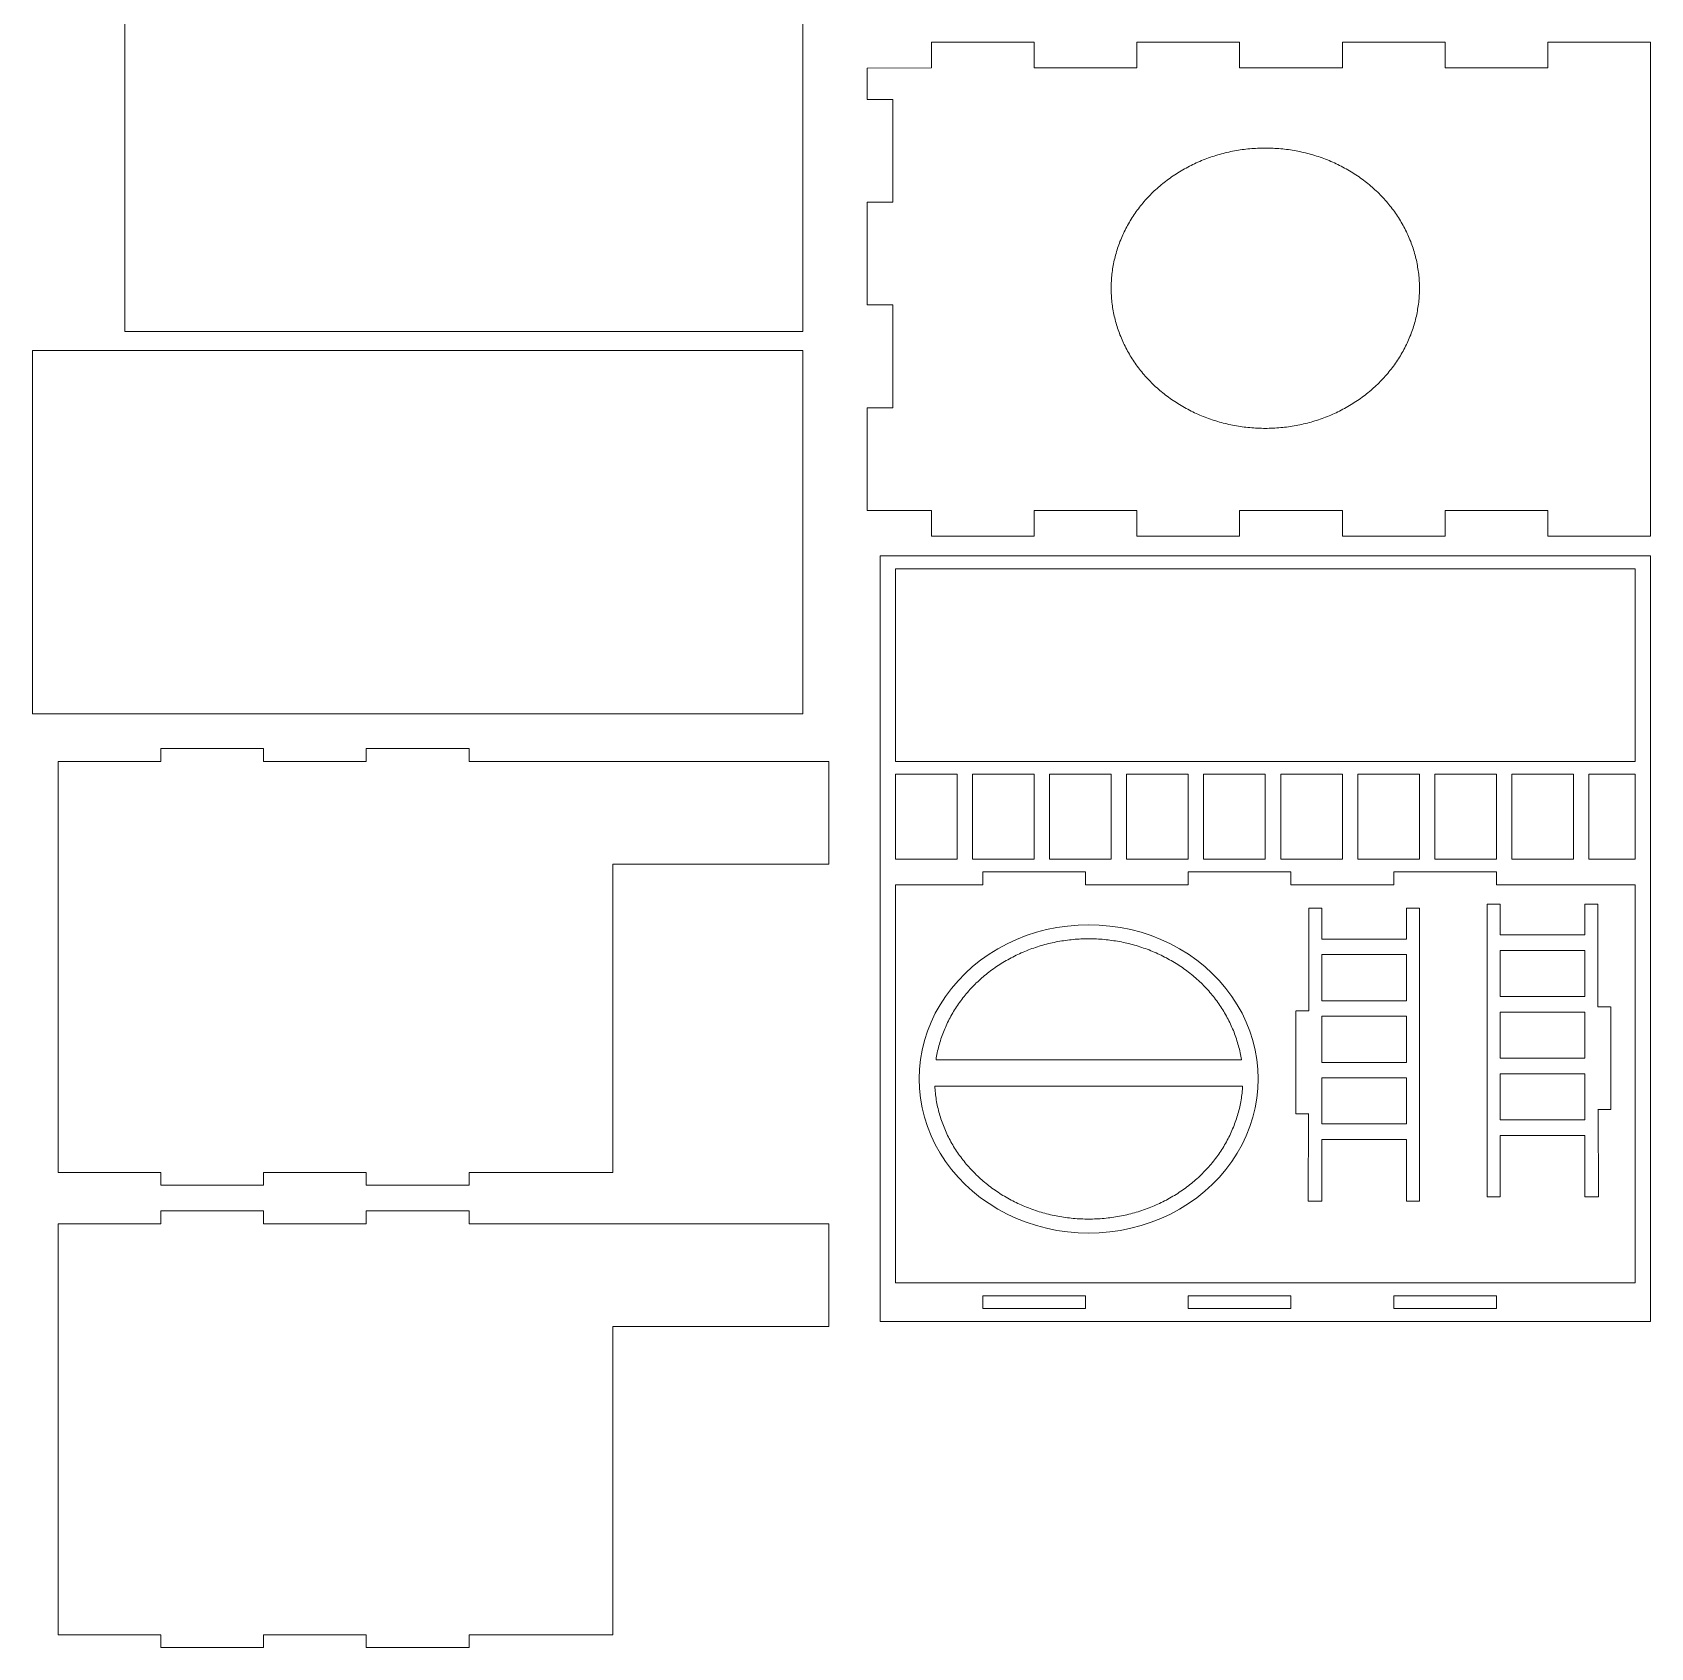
# Model space of a CAD drawing. Extents: x -1690 to -110, y 2665 to 3860.
# Drawn here: x -1690 to -1060, y 2665 to 3294 of the extents above; entities that cross this region are included whole.
import ezdxf

# ---------------------------------------------------------------- set-up
doc = ezdxf.new("R2010")
doc.units = 0
doc.layers.get('0').update_dxf_attribs({"linetype": 'CONTINUOUS', "lineweight": 5, "true_color": 0xffffff})

msp = doc.modelspace()

# ---------------------------------------------------------------- linework, layer by layer
for p, q in [((-1300, 3290), (-1340, 3290)), ((-1340, 3290), (-1340, 3280)), ((-1340, 3280), (-1340, 3290)), ((-1340, 3280), (-1340, 3290)), ((-1340, 3290), (-1300, 3290)), ((-1300, 3290), (-1300, 3280)), ((-1300, 3280), (-1300, 3290)), ((-1300, 3290), (-1300, 3280)), ((-1220, 3290), (-1260, 3290)), ((-1260, 3290), (-1260, 3280)), ((-1260, 3280), (-1260, 3290)), ((-1260, 3280), (-1260, 3290)), ((-1260, 3290), (-1220, 3290)), ((-1220, 3290), (-1220, 3280)), ((-1220, 3280), (-1220, 3290)), ((-1220, 3290), (-1220, 3280)), ((-1140, 3290), (-1180, 3290)), ((-1180, 3290), (-1180, 3280)), ((-1180, 3280), (-1180, 3290)), ((-1180, 3280), (-1180, 3290)), ((-1180, 3290), (-1140, 3290)), ((-1140, 3290), (-1140, 3280)), ((-1140, 3280), (-1140, 3290)), ((-1140, 3290), (-1140, 3280)), ((-1060, 3290), (-1100, 3290)), ((-1100, 3290), (-1100, 3280)), ((-1100, 3280), (-1100, 3290)), ((-1100, 3280), (-1100, 3290)), ((-1100, 3290), (-1060, 3290)), ((-1060, 3280), (-1060, 3290)), ((-1060, 3290), (-1060, 3097.73)), ((-1365.01, 3279.99), (-1340, 3280)), ((-1365.01, 3279.99), (-1365.01, 3267.73)), ((-1300, 3280), (-1260, 3280)), ((-1300, 3280), (-1260, 3280)), ((-1220, 3280), (-1180, 3280)), ((-1220, 3280), (-1180, 3280)), ((-1140, 3280), (-1100, 3280)), ((-1140, 3280), (-1100, 3280)), ((-1355.01, 3267.73), (-1365.01, 3267.73)), ((-1365.01, 3267.73), (-1355.01, 3267.73)), ((-1360.01, 3267.73), (-1355.01, 3267.73)), ((-1355.01, 3227.73), (-1355.01, 3267.73)), ((-1355.01, 3227.73), (-1365.01, 3227.73)), ((-1365.01, 3227.73), (-1365.01, 3187.73)), ((-1365.01, 3227.73), (-1355.01, 3227.73)), ((-1355.01, 3187.73), (-1365.01, 3187.73)), ((-1365.01, 3187.73), (-1355.01, 3187.73)), ((-1355.01, 3147.73), (-1355.01, 3187.73)), ((-1355.01, 3147.73), (-1365.01, 3147.73)), ((-1365.01, 3147.73), (-1365.01, 3107.73)), ((-1365.01, 3147.73), (-1355.01, 3147.73)), ((-1365.01, 3107.73), (-1355.01, 3107.73)), ((-1340, 3107.73), (-1360.01, 3107.73)), ((-1340, 3107.73), (-1340, 3097.73)), ((-1340, 3097.73), (-1340, 3107.73)), ((-1340, 3097.73), (-1340, 3107.73)), ((-1260, 3107.73), (-1300, 3107.73)), ((-1300, 3107.73), (-1300, 3097.73)), ((-1300, 3097.73), (-1300, 3107.73)), ((-1260, 3107.73), (-1300, 3107.73)), ((-1300, 3107.73), (-1300, 3097.73)), ((-1260, 3107.73), (-1260, 3097.73)), ((-1260, 3097.73), (-1260, 3107.73)), ((-1260, 3097.73), (-1260, 3107.73)), ((-1180, 3107.73), (-1220, 3107.73)), ((-1220, 3107.73), (-1220, 3097.73)), ((-1220, 3097.73), (-1220, 3107.73)), ((-1180, 3107.73), (-1220, 3107.73)), ((-1220, 3107.73), (-1220, 3097.73)), ((-1180, 3107.73), (-1180, 3097.73)), ((-1180, 3097.73), (-1180, 3107.73)), ((-1180, 3097.73), (-1180, 3107.73)), ((-1100, 3107.73), (-1140, 3107.73)), ((-1140, 3107.73), (-1140, 3097.73)), ((-1140, 3097.73), (-1140, 3107.73)), ((-1100, 3107.73), (-1140, 3107.73)), ((-1140, 3107.73), (-1140, 3097.73)), ((-1100, 3107.73), (-1100, 3097.73)), ((-1100, 3097.73), (-1100, 3107.73)), ((-1100, 3097.73), (-1100, 3107.73)), ((-1060, 3097.73), (-1060, 3107.73)), ((-1340, 3097.73), (-1300, 3097.73)), ((-1300, 3097.73), (-1340, 3097.73)), ((-1260, 3097.73), (-1220, 3097.73)), ((-1220, 3097.73), (-1260, 3097.73)), ((-1180, 3097.73), (-1140, 3097.73)), ((-1140, 3097.73), (-1180, 3097.73)), ((-1100, 3097.73), (-1060, 3097.73)), ((-1060, 3097.73), (-1100, 3097.73)), ((-1640, 3010), (-1640, 3015)), ((-1600, 3015), (-1640, 3015)), ((-1640, 3015), (-1640, 3010)), ((-1600, 3010), (-1600, 3015)), ((-1600, 3015), (-1600, 3010)), ((-1560, 3010), (-1560, 3015)), ((-1520, 3015), (-1560, 3015)), ((-1560, 3015), (-1560, 3010)), ((-1520, 3010), (-1520, 3015)), ((-1680, 3010), (-1680, 2850)), ((-1680, 3010), (-1640, 3010)), ((-1600, 3010), (-1560, 3010)), ((-1520, 3010), (-1380, 3010)), ((-1380, 2970), (-1380, 3010)), ((-1380, 2970), (-1464, 2970)), ((-1464, 2970), (-1464, 2850)), ((-1354.01, 2806.99), (-1354.01, 2962)), ((-1354.01, 2962), (-1320.01, 2962)), ((-1280.01, 2967), (-1320.01, 2967)), ((-1320.01, 2967), (-1320.01, 2962)), ((-1280.01, 2967), (-1280.01, 2962)), ((-1280.01, 2962), (-1240.01, 2962)), ((-1200.01, 2967), (-1240.01, 2967)), ((-1240.01, 2962), (-1240.01, 2967)), ((-1200.01, 2962), (-1200.01, 2967)), ((-1200.01, 2962), (-1160.01, 2962)), ((-1160.01, 2967), (-1160.01, 2962)), ((-1160.01, 2962), (-1160.01, 2967)), ((-1160.01, 2962), (-1160.01, 2967)), ((-1160.01, 2967), (-1120.01, 2967)), ((-1120.01, 2967), (-1120.01, 2962)), ((-1120.01, 2962), (-1066.01, 2962)), ((-1066.01, 2962), (-1066.01, 2806.99)), ((-1060, 2962), (-1060, 2967)), ((-1193.12, 2912.87), (-1193.02, 2952.87)), ((-1193.02, 2952.87), (-1188.02, 2952.87)), ((-1188.02, 2952.87), (-1188.02, 2940.88)), ((-1155.02, 2940.88), (-1155.02, 2952.87)), ((-1155.02, 2952.87), (-1150.02, 2952.87)), ((-1150.02, 2952.87), (-1150.02, 2838.87)), ((-1118.61, 2954.46), (-1123.61, 2954.46)), ((-1123.61, 2954.46), (-1123.61, 2840.45)), ((-1118.61, 2942.46), (-1118.61, 2954.46)), ((-1080.61, 2954.46), (-1085.61, 2954.46)), ((-1085.61, 2954.46), (-1085.61, 2942.46)), ((-1080.51, 2914.46), (-1080.61, 2954.46)), ((-1085.61, 2942.46), (-1118.61, 2942.46)), ((-1188.02, 2940.88), (-1155.02, 2940.88)), ((-1198.12, 2912.87), (-1198.12, 2872.87)), ((-1198.02, 2912.87), (-1193.02, 2912.87)), ((-1075.61, 2914.46), (-1080.61, 2914.46)), ((-1075.51, 2914.46), (-1075.51, 2874.46)), ((-1198.12, 2872.87), (-1193.12, 2872.87)), ((-1193.29, 2838.87), (-1193.21, 2872.87)), ((-1075.51, 2874.46), (-1080.51, 2874.46)), ((-1080.33, 2840.45), (-1080.41, 2874.46)), ((-1155.02, 2862.87), (-1188.02, 2862.87)), ((-1188.02, 2862.87), (-1188.02, 2838.87)), ((-1155.02, 2838.87), (-1155.02, 2862.87)), ((-1118.61, 2840.45), (-1118.61, 2864.45)), ((-1118.61, 2864.45), (-1085.61, 2864.45)), ((-1085.61, 2864.45), (-1085.61, 2840.45)), ((-1640, 2850), (-1680, 2850)), ((-1640, 2845), (-1640, 2850)), ((-1640, 2850), (-1640, 2845)), ((-1600, 2845), (-1600, 2850)), ((-1560, 2850), (-1600, 2850)), ((-1600, 2850), (-1600, 2845)), ((-1560, 2845), (-1560, 2850)), ((-1560, 2850), (-1560, 2845)), ((-1520, 2845), (-1520, 2850)), ((-1520, 2850), (-1464, 2850)), ((-1640, 2845), (-1600, 2845)), ((-1560, 2845), (-1520, 2845)), ((-1188.02, 2838.87), (-1193.29, 2838.87)), ((-1150.02, 2838.87), (-1155.02, 2838.87)), ((-1123.61, 2840.45), (-1118.61, 2840.45)), ((-1085.61, 2840.45), (-1080.33, 2840.45)), ((-1680, 2830), (-1680, 2670)), ((-1680, 2830), (-1640, 2830)), ((-1640, 2830), (-1640, 2835)), ((-1600, 2835), (-1640, 2835)), ((-1640, 2835), (-1640, 2830)), ((-1600, 2830), (-1600, 2835)), ((-1600, 2835), (-1600, 2830)), ((-1600, 2830), (-1560, 2830)), ((-1560, 2830), (-1560, 2835)), ((-1520, 2835), (-1560, 2835)), ((-1560, 2835), (-1560, 2830)), ((-1520, 2830), (-1520, 2835)), ((-1520, 2830), (-1380, 2830)), ((-1380, 2790), (-1380, 2830)), ((-1354.01, 2806.99), (-1066.01, 2806.99)), ((-1320.01, 2796.99), (-1320.01, 2801.99)), ((-1280.01, 2801.99), (-1320.01, 2801.99)), ((-1320.01, 2801.99), (-1320.01, 2796.99)), ((-1280.01, 2796.99), (-1280.01, 2801.99)), ((-1280.01, 2801.99), (-1280.01, 2796.99)), ((-1240.01, 2796.99), (-1240.01, 2801.99)), ((-1200.01, 2801.99), (-1240.01, 2801.99)), ((-1240.01, 2801.99), (-1240.01, 2796.99)), ((-1200.01, 2796.99), (-1200.01, 2801.99)), ((-1200.01, 2801.99), (-1200.01, 2796.99)), ((-1160.01, 2796.99), (-1160.01, 2801.99)), ((-1120.01, 2801.99), (-1160.01, 2801.99)), ((-1160.01, 2801.99), (-1160.01, 2796.99)), ((-1120.01, 2801.99), (-1120.01, 2796.99)), ((-1320.01, 2796.99), (-1280.01, 2796.99)), ((-1240.01, 2796.99), (-1200.01, 2796.99)), ((-1160.01, 2796.99), (-1120.01, 2796.99)), ((-1380, 2790), (-1464, 2790)), ((-1464, 2790), (-1464, 2670)), ((-1640, 2670), (-1680, 2670)), ((-1640, 2665), (-1640, 2670)), ((-1640, 2670), (-1640, 2665)), ((-1640, 2665), (-1600, 2665)), ((-1600, 2665), (-1600, 2670)), ((-1560, 2670), (-1600, 2670)), ((-1600, 2670), (-1600, 2665)), ((-1560, 2665), (-1560, 2670)), ((-1560, 2670), (-1560, 2665)), ((-1560, 2665), (-1520, 2665)), ((-1520, 2665), (-1520, 2670)), ((-1520, 2670), (-1464, 2670))]:
    msp.add_line(p, q)
at = {"color": 7, "true_color": 0xffffff}
for points in [[(-1654.03, 3177.36), (-1390, 3177.36), (-1390, 3500), (-1654.03, 3500)], [(-1270, 3194.26), (-1270, 3194.95), (-1270, 3195.63), (-1269.97, 3196.32), (-1269.92, 3197), (-1269.89, 3197.69), (-1269.84, 3198.37), (-1269.79, 3199.05), (-1269.71, 3199.74), (-1269.63, 3200.42), (-1269.52, 3201.1), (-1269.44, 3201.78), (-1269.34, 3202.46), (-1269.21, 3203.13), (-1269.07, 3203.81), (-1268.94, 3204.48), (-1268.81, 3205.16), (-1268.65, 3205.83), (-1268.49, 3206.5), (-1268.31, 3207.16), (-1268.12, 3207.83), (-1267.94, 3208.49), (-1267.72, 3209.15), (-1267.51, 3209.81), (-1267.3, 3210.47), (-1267.06, 3211.12), (-1266.82, 3211.77), (-1266.59, 3212.42), (-1266.32, 3213.06), (-1266.06, 3213.71), (-1265.79, 3214.35), (-1265.5, 3214.98), (-1265.21, 3215.61), (-1264.92, 3216.24), (-1264.6, 3216.87), (-1264.28, 3217.49), (-1263.97, 3218.11), (-1263.65, 3218.72), (-1263.31, 3219.34), (-1262.94, 3219.94), (-1262.59, 3220.54), (-1262.22, 3221.14), (-1261.85, 3221.74), (-1261.45, 3222.33), (-1261.06, 3222.91), (-1260.66, 3223.5), (-1260.26, 3224.07), (-1259.84, 3224.64), (-1259.42, 3225.21), (-1258.99, 3225.77), (-1258.54, 3226.33), (-1258.09, 3226.88), (-1257.64, 3227.43), (-1257.19, 3227.97), (-1256.72, 3228.51), (-1256.24, 3229.04), (-1255.77, 3229.56), (-1255.26, 3230.08), (-1254.76, 3230.6), (-1254.26, 3231.11), (-1253.75, 3231.61), (-1253.23, 3232.11), (-1252.7, 3232.6), (-1252.17, 3233.08), (-1251.64, 3233.56), (-1251.08, 3234.03), (-1250.53, 3234.5), (-1249.97, 3234.96), (-1249.42, 3235.41), (-1248.83, 3235.86), (-1248.25, 3236.3), (-1247.67, 3236.73), (-1247.09, 3237.16), (-1246.48, 3237.58), (-1245.87, 3237.99), (-1245.29, 3238.4), (-1244.65, 3238.8), (-1244.04, 3239.19), (-1243.41, 3239.58), (-1242.8, 3239.96), (-1242.17, 3240.33), (-1241.53, 3240.69), (-1240.87, 3241.05), (-1240.23, 3241.4), (-1239.57, 3241.74), (-1238.91, 3242.07), (-1238.25, 3242.4), (-1237.59, 3242.72), (-1236.9, 3243.03), (-1236.24, 3243.33), (-1235.55, 3243.63), (-1234.86, 3243.92), (-1234.18, 3244.2), (-1233.49, 3244.47), (-1232.8, 3244.73), (-1232.09, 3244.99), (-1231.4, 3245.24), (-1230.68, 3245.48), (-1229.97, 3245.71), (-1229.25, 3245.93), (-1228.54, 3246.15), (-1227.83, 3246.36), (-1227.11, 3246.56), (-1226.4, 3246.75), (-1225.66, 3246.93), (-1224.94, 3247.11), (-1224.2, 3247.27), (-1223.46, 3247.43), (-1222.72, 3247.58), (-1221.98, 3247.72), (-1221.24, 3247.85), (-1220.5, 3247.98), (-1219.76, 3248.09), (-1219.01, 3248.2), (-1218.27, 3248.3), (-1217.53, 3248.39), (-1216.77, 3248.47), (-1216.02, 3248.55), (-1215.28, 3248.61), (-1214.52, 3248.67), (-1213.78, 3248.71), (-1213.01, 3248.75), (-1212.27, 3248.78), (-1211.53, 3248.8), (-1210.76, 3248.82), (-1210.02, 3248.82), (-1209.25, 3248.82), (-1208.51, 3248.8), (-1207.74, 3248.78), (-1207, 3248.75), (-1206.24, 3248.71), (-1205.49, 3248.67), (-1204.73, 3248.61), (-1203.99, 3248.55), (-1203.25, 3248.47), (-1202.48, 3248.39), (-1201.74, 3248.3), (-1201, 3248.2), (-1200.26, 3248.09), (-1199.51, 3247.98), (-1198.77, 3247.85), (-1198.03, 3247.72), (-1197.29, 3247.58), (-1196.55, 3247.43), (-1195.81, 3247.27), (-1195.1, 3247.11), (-1194.36, 3246.93), (-1193.64, 3246.75), (-1192.9, 3246.56), (-1192.19, 3246.36), (-1191.47, 3246.15), (-1190.76, 3245.93), (-1190.04, 3245.71), (-1189.33, 3245.48), (-1188.61, 3245.24), (-1187.93, 3244.99), (-1187.21, 3244.73), (-1186.52, 3244.47), (-1185.84, 3244.2), (-1185.15, 3243.92), (-1184.46, 3243.63), (-1183.77, 3243.33), (-1183.11, 3243.03), (-1182.42, 3242.72), (-1181.76, 3242.4), (-1181.1, 3242.07), (-1180.44, 3241.74), (-1179.78, 3241.4), (-1179.14, 3241.05), (-1178.51, 3240.69), (-1177.85, 3240.33), (-1177.21, 3239.96), (-1176.6, 3239.58), (-1175.97, 3239.19), (-1175.36, 3238.8), (-1174.75, 3238.4), (-1174.14, 3237.99), (-1173.53, 3237.58), (-1172.92, 3237.16), (-1172.34, 3236.73), (-1171.76, 3236.3), (-1171.18, 3235.86), (-1170.62, 3235.41), (-1170.04, 3234.96), (-1169.48, 3234.5), (-1168.93, 3234.03), (-1168.37, 3233.56), (-1167.84, 3233.08), (-1167.32, 3232.6), (-1166.79, 3232.11), (-1166.26, 3231.61), (-1165.75, 3231.11), (-1165.25, 3230.6), (-1164.75, 3230.08), (-1164.25, 3229.56), (-1163.77, 3229.04), (-1163.29, 3228.51), (-1162.82, 3227.97), (-1162.37, 3227.43), (-1161.92, 3226.88), (-1161.47, 3226.33), (-1161.02, 3225.77), (-1160.59, 3225.21), (-1160.17, 3224.64), (-1159.75, 3224.07), (-1159.35, 3223.5), (-1158.95, 3222.91), (-1158.56, 3222.33), (-1158.16, 3221.74), (-1157.79, 3221.14), (-1157.42, 3220.54), (-1157.08, 3219.94), (-1156.71, 3219.34), (-1156.39, 3218.72), (-1156.04, 3218.11), (-1155.73, 3217.49), (-1155.41, 3216.87), (-1155.09, 3216.24), (-1154.8, 3215.61), (-1154.51, 3214.98), (-1154.22, 3214.35), (-1153.95, 3213.71), (-1153.69, 3213.06), (-1153.42, 3212.42), (-1153.19, 3211.77), (-1152.95, 3211.12), (-1152.71, 3210.47), (-1152.5, 3209.81), (-1152.29, 3209.15), (-1152.08, 3208.49), (-1151.89, 3207.83), (-1151.7, 3207.16), (-1151.55, 3206.5), (-1151.36, 3205.83), (-1151.2, 3205.16), (-1151.07, 3204.48), (-1150.94, 3203.81), (-1150.81, 3203.13), (-1150.7, 3202.46), (-1150.57, 3201.78), (-1150.49, 3201.1), (-1150.38, 3200.42), (-1150.3, 3199.74), (-1150.25, 3199.05), (-1150.17, 3198.37), (-1150.12, 3197.69), (-1150.09, 3197), (-1150.04, 3196.32), (-1150.01, 3195.63), (-1150.01, 3194.95), (-1150.01, 3194.26), (-1150.01, 3193.57), (-1150.01, 3192.89), (-1150.04, 3192.2), (-1150.09, 3191.52), (-1150.12, 3190.83), (-1150.17, 3190.15), (-1150.25, 3189.47), (-1150.3, 3188.78), (-1150.38, 3188.1), (-1150.49, 3187.42), (-1150.57, 3186.74), (-1150.7, 3186.06), (-1150.81, 3185.39), (-1150.94, 3184.71), (-1151.07, 3184.04), (-1151.2, 3183.36), (-1151.36, 3182.69), (-1151.55, 3182.02), (-1151.7, 3181.36), (-1151.89, 3180.69), (-1152.08, 3180.03), (-1152.29, 3179.37), (-1152.5, 3178.71), (-1152.71, 3178.05), (-1152.95, 3177.4), (-1153.19, 3176.75), (-1153.42, 3176.1), (-1153.69, 3175.46), (-1153.95, 3174.81), (-1154.22, 3174.17), (-1154.51, 3173.54), (-1154.8, 3172.91), (-1155.09, 3172.28), (-1155.41, 3171.65), (-1155.73, 3171.03), (-1156.04, 3170.41), (-1156.39, 3169.8), (-1156.71, 3169.19), (-1157.08, 3168.58), (-1157.42, 3167.98), (-1157.79, 3167.38), (-1158.16, 3166.78), (-1158.56, 3166.19), (-1158.95, 3165.61), (-1159.35, 3165.03), (-1159.75, 3164.45), (-1160.17, 3163.88), (-1160.59, 3163.31), (-1161.02, 3162.75), (-1161.47, 3162.19), (-1161.92, 3161.64), (-1162.37, 3161.09), (-1162.82, 3160.55), (-1163.29, 3160.01), (-1163.77, 3159.48), (-1164.25, 3158.96), (-1164.75, 3158.44), (-1165.25, 3157.92), (-1165.75, 3157.41), (-1166.26, 3156.91), (-1166.79, 3156.41), (-1167.32, 3155.92), (-1167.84, 3155.44), (-1168.37, 3154.96), (-1168.93, 3154.49), (-1169.48, 3154.02), (-1170.04, 3153.56), (-1170.62, 3153.11), (-1171.18, 3152.66), (-1171.76, 3152.22), (-1172.34, 3151.79), (-1172.92, 3151.36), (-1173.53, 3150.94), (-1174.14, 3150.53), (-1174.75, 3150.12), (-1175.36, 3149.72), (-1175.97, 3149.33), (-1176.6, 3148.94), (-1177.21, 3148.56), (-1177.85, 3148.19), (-1178.51, 3147.83), (-1179.14, 3147.47), (-1179.78, 3147.12), (-1180.44, 3146.78), (-1181.1, 3146.45), (-1181.76, 3146.12), (-1182.42, 3145.8), (-1183.11, 3145.49), (-1183.77, 3145.19), (-1184.46, 3144.89), (-1185.15, 3144.6), (-1185.84, 3144.32), (-1186.52, 3144.05), (-1187.21, 3143.79), (-1187.93, 3143.53), (-1188.61, 3143.28), (-1189.33, 3143.04), (-1190.04, 3142.81), (-1190.76, 3142.59), (-1191.47, 3142.37), (-1192.19, 3142.16), (-1192.9, 3141.96), (-1193.64, 3141.77), (-1194.36, 3141.59), (-1195.1, 3141.41), (-1195.81, 3141.25), (-1196.55, 3141.09), (-1197.29, 3140.94), (-1198.03, 3140.8), (-1198.77, 3140.67), (-1199.51, 3140.54), (-1200.26, 3140.43), (-1201, 3140.32), (-1201.74, 3140.22), (-1202.48, 3140.13), (-1203.25, 3140.05), (-1203.99, 3139.97), (-1204.73, 3139.91), (-1205.49, 3139.85), (-1206.24, 3139.81), (-1207, 3139.77), (-1207.74, 3139.74), (-1208.51, 3139.72), (-1209.25, 3139.7), (-1210.02, 3139.7), (-1210.76, 3139.7), (-1211.53, 3139.72), (-1212.27, 3139.74), (-1213.01, 3139.77), (-1213.78, 3139.81), (-1214.52, 3139.85), (-1215.28, 3139.91), (-1216.02, 3139.97), (-1216.77, 3140.05), (-1217.53, 3140.13), (-1218.27, 3140.22), (-1219.01, 3140.32), (-1219.76, 3140.43), (-1220.5, 3140.54), (-1221.24, 3140.67), (-1221.98, 3140.8), (-1222.72, 3140.94), (-1223.46, 3141.09), (-1224.2, 3141.25), (-1224.94, 3141.41), (-1225.66, 3141.59), (-1226.4, 3141.77), (-1227.11, 3141.96), (-1227.83, 3142.16), (-1228.54, 3142.37), (-1229.25, 3142.59), (-1229.97, 3142.81), (-1230.68, 3143.04), (-1231.4, 3143.28), (-1232.09, 3143.53), (-1232.8, 3143.79), (-1233.49, 3144.05), (-1234.18, 3144.32), (-1234.86, 3144.6), (-1235.55, 3144.89), (-1236.24, 3145.19), (-1236.9, 3145.49), (-1237.59, 3145.8), (-1238.25, 3146.12), (-1238.91, 3146.45), (-1239.57, 3146.78), (-1240.23, 3147.12), (-1240.87, 3147.47), (-1241.53, 3147.83), (-1242.17, 3148.19), (-1242.8, 3148.56), (-1243.41, 3148.94), (-1244.04, 3149.33), (-1244.65, 3149.72), (-1245.29, 3150.12), (-1245.87, 3150.53), (-1246.48, 3150.94), (-1247.09, 3151.36), (-1247.67, 3151.79), (-1248.25, 3152.22), (-1248.83, 3152.66), (-1249.42, 3153.11), (-1249.97, 3153.56), (-1250.53, 3154.02), (-1251.08, 3154.49), (-1251.64, 3154.96), (-1252.17, 3155.44), (-1252.7, 3155.92), (-1253.23, 3156.41), (-1253.75, 3156.91), (-1254.26, 3157.41), (-1254.76, 3157.92), (-1255.26, 3158.44), (-1255.77, 3158.96), (-1256.24, 3159.48), (-1256.72, 3160.01), (-1257.19, 3160.55), (-1257.64, 3161.09), (-1258.09, 3161.64), (-1258.54, 3162.19), (-1258.99, 3162.75), (-1259.42, 3163.31), (-1259.84, 3163.88), (-1260.26, 3164.45), (-1260.66, 3165.03), (-1261.06, 3165.61), (-1261.45, 3166.19), (-1261.85, 3166.78), (-1262.22, 3167.38), (-1262.59, 3167.98), (-1262.94, 3168.58), (-1263.31, 3169.19), (-1263.65, 3169.8), (-1263.97, 3170.41), (-1264.28, 3171.03), (-1264.6, 3171.65), (-1264.92, 3172.28), (-1265.21, 3172.91), (-1265.5, 3173.54), (-1265.79, 3174.17), (-1266.06, 3174.81), (-1266.32, 3175.46), (-1266.59, 3176.1), (-1266.82, 3176.75), (-1267.06, 3177.4), (-1267.3, 3178.05), (-1267.51, 3178.71), (-1267.72, 3179.37), (-1267.94, 3180.03), (-1268.12, 3180.69), (-1268.31, 3181.36), (-1268.49, 3182.02), (-1268.65, 3182.69), (-1268.81, 3183.36), (-1268.94, 3184.04), (-1269.07, 3184.71), (-1269.21, 3185.39), (-1269.34, 3186.06), (-1269.44, 3186.74), (-1269.52, 3187.42), (-1269.63, 3188.1), (-1269.71, 3188.78), (-1269.79, 3189.47), (-1269.84, 3190.15), (-1269.89, 3190.83), (-1269.92, 3191.52), (-1269.97, 3192.2), (-1270, 3192.89), (-1270, 3193.57)], [(-1690.01, 3028.59), (-1390, 3028.59), (-1390, 3170), (-1690.01, 3170)], [(-1360.01, 2791.99), (-1060, 2791.99), (-1060, 3090), (-1360.01, 3090)], [(-1354.01, 3010), (-1354.01, 3085), (-1066.01, 3085), (-1066.01, 3010)], [(-1354.01, 2972), (-1354.01, 3005), (-1330.01, 3005), (-1330.01, 2972)], [(-1324, 2972), (-1324, 3005), (-1300, 3005), (-1300, 2972)], [(-1294, 2972), (-1294, 3005), (-1270, 3005), (-1270, 2972)], [(-1264.02, 2972), (-1264.02, 3005), (-1240, 3005), (-1240, 2972)], [(-1234.02, 2972), (-1234.02, 3005), (-1210.02, 3005), (-1210.02, 2972)], [(-1204.01, 2972), (-1204.01, 3005), (-1180.02, 3005), (-1180.02, 2972)], [(-1174.01, 2972), (-1174.01, 3005), (-1150.01, 3005), (-1150.01, 2972)], [(-1144.01, 2972), (-1144.01, 3005), (-1120.01, 3005), (-1120.01, 2972)], [(-1114, 2972), (-1114, 3005), (-1090, 3005), (-1090, 2972)], [(-1084, 2972), (-1084, 3005), (-1066.01, 3005), (-1066.01, 2972)], [(-1344.77, 2886.41), (-1344.64, 2882.64), (-1344.24, 2878.88), (-1343.6, 2875.16), (-1342.7, 2871.48), (-1341.54, 2867.86), (-1340.14, 2864.31), (-1338.5, 2860.85), (-1336.62, 2857.49), (-1334.5, 2854.25), (-1332.17, 2851.13), (-1329.63, 2848.15), (-1326.88, 2845.32), (-1323.95, 2842.66), (-1320.85, 2840.16), (-1317.57, 2837.85), (-1314.13, 2835.73), (-1310.56, 2833.81), (-1306.88, 2832.1), (-1303.07, 2830.6), (-1299.15, 2829.33), (-1295.19, 2828.27), (-1291.14, 2827.45), (-1287.04, 2826.86), (-1282.91, 2826.51), (-1278.78, 2826.39), (-1274.63, 2826.51), (-1270.5, 2826.86), (-1266.4, 2827.45), (-1262.35, 2828.27), (-1258.38, 2829.33), (-1254.47, 2830.6), (-1250.66, 2832.1), (-1246.98, 2833.81), (-1243.41, 2835.73), (-1239.97, 2837.85), (-1236.69, 2840.16), (-1233.59, 2842.66), (-1230.65, 2845.32), (-1227.9, 2848.15), (-1225.36, 2851.13), (-1223.03, 2854.25), (-1220.94, 2857.49), (-1219.04, 2860.85), (-1217.4, 2864.31), (-1216, 2867.86), (-1214.83, 2871.48), (-1213.93, 2875.16), (-1213.3, 2878.88), (-1212.9, 2882.64), (-1212.77, 2886.41), (-1212.9, 2890.17), (-1213.3, 2893.93), (-1213.93, 2897.65), (-1214.83, 2901.33), (-1216, 2904.95), (-1217.4, 2908.5), (-1219.04, 2911.96), (-1220.94, 2915.32), (-1223.03, 2918.56), (-1225.36, 2921.68), (-1227.9, 2924.66), (-1230.65, 2927.49), (-1233.59, 2930.16), (-1236.69, 2932.65), (-1239.97, 2934.96), (-1243.41, 2937.08), (-1246.98, 2939), (-1250.66, 2940.71), (-1254.47, 2942.21), (-1258.38, 2943.49), (-1262.35, 2944.54), (-1266.4, 2945.36), (-1270.5, 2945.95), (-1274.63, 2946.3), (-1278.78, 2946.42), (-1282.91, 2946.3), (-1287.04, 2945.95), (-1291.14, 2945.36), (-1295.19, 2944.54), (-1299.15, 2943.49), (-1303.07, 2942.21), (-1306.88, 2940.71), (-1310.56, 2939), (-1314.13, 2937.08), (-1317.57, 2934.96), (-1320.85, 2932.65), (-1323.95, 2930.16), (-1326.88, 2927.49), (-1329.63, 2924.66), (-1332.17, 2921.68), (-1334.5, 2918.56), (-1336.62, 2915.32), (-1338.5, 2911.96), (-1340.14, 2908.5), (-1341.54, 2904.95), (-1342.7, 2901.33), (-1343.6, 2897.65), (-1344.24, 2893.93), (-1344.64, 2890.17)], [(-1338.21, 2893.84), (-1338.21, 2893.92), (-1338.1, 2894.6), (-1337.97, 2895.28), (-1337.84, 2895.96), (-1337.7, 2896.63), (-1337.57, 2897.3), (-1337.41, 2897.97), (-1337.25, 2898.64), (-1337.07, 2899.31), (-1336.88, 2899.97), (-1336.7, 2900.64), (-1336.49, 2901.3), (-1336.28, 2901.96), (-1336.06, 2902.61), (-1335.83, 2903.27), (-1335.59, 2903.92), (-1335.35, 2904.56), (-1335.08, 2905.21), (-1334.82, 2905.85), (-1334.56, 2906.49), (-1334.26, 2907.13), (-1333.97, 2907.76), (-1333.68, 2908.39), (-1333.37, 2909.01), (-1333.05, 2909.64), (-1332.73, 2910.26), (-1332.41, 2910.87), (-1332.07, 2911.48), (-1331.7, 2912.09), (-1331.35, 2912.69), (-1330.98, 2913.29), (-1330.61, 2913.88), (-1330.22, 2914.47), (-1329.82, 2915.06), (-1329.42, 2915.64), (-1329.03, 2916.22), (-1328.6, 2916.79), (-1328.18, 2917.36), (-1327.76, 2917.92), (-1327.31, 2918.48), (-1326.86, 2919.03), (-1326.41, 2919.57), (-1325.96, 2920.12), (-1325.48, 2920.65), (-1325, 2921.18), (-1324.53, 2921.71), (-1324.03, 2922.23), (-1323.52, 2922.74), (-1323.02, 2923.25), (-1322.52, 2923.76), (-1321.99, 2924.25), (-1321.46, 2924.74), (-1320.93, 2925.23), (-1320.4, 2925.71), (-1319.84, 2926.18), (-1319.29, 2926.64), (-1318.73, 2927.1), (-1318.18, 2927.56), (-1317.6, 2928.01), (-1317.01, 2928.45), (-1316.43, 2928.88), (-1315.85, 2929.31), (-1315.24, 2929.73), (-1314.63, 2930.14), (-1314.05, 2930.55), (-1313.42, 2930.95), (-1312.81, 2931.34), (-1312.17, 2931.72), (-1311.56, 2932.1), (-1310.93, 2932.47), (-1310.29, 2932.84), (-1309.63, 2933.19), (-1309, 2933.54), (-1308.34, 2933.88), (-1307.67, 2934.22), (-1307.01, 2934.54), (-1306.35, 2934.86), (-1305.66, 2935.17), (-1305, 2935.48), (-1304.31, 2935.77), (-1303.63, 2936.06), (-1302.94, 2936.34), (-1302.25, 2936.61), (-1301.56, 2936.88), (-1300.85, 2937.14), (-1300.16, 2937.38), (-1299.45, 2937.62), (-1298.73, 2937.86), (-1298.02, 2938.08), (-1297.3, 2938.3), (-1296.59, 2938.5), (-1295.87, 2938.7), (-1295.16, 2938.89), (-1294.42, 2939.08), (-1293.7, 2939.25), (-1292.96, 2939.42), (-1292.22, 2939.58), (-1291.48, 2939.73), (-1290.74, 2939.87), (-1290, 2940), (-1289.26, 2940.12), (-1288.52, 2940.24), (-1287.78, 2940.35), (-1287.04, 2940.45), (-1286.3, 2940.54), (-1285.53, 2940.62), (-1284.79, 2940.69), (-1284.05, 2940.76), (-1283.28, 2940.81), (-1282.54, 2940.86), (-1281.77, 2940.9), (-1281.03, 2940.93), (-1280.29, 2940.95), (-1279.52, 2940.96), (-1278.78, 2940.97), (-1278.01, 2940.96), (-1277.27, 2940.95), (-1276.51, 2940.93), (-1275.77, 2940.9), (-1275, 2940.86), (-1274.26, 2940.81), (-1273.49, 2940.76), (-1272.75, 2940.69), (-1272.01, 2940.62), (-1271.24, 2940.54), (-1270.5, 2940.45), (-1269.76, 2940.35), (-1269.02, 2940.24), (-1268.28, 2940.12), (-1267.54, 2940), (-1266.8, 2939.87), (-1266.06, 2939.73), (-1265.31, 2939.58), (-1264.57, 2939.42), (-1263.86, 2939.25), (-1263.12, 2939.08), (-1262.4, 2938.89), (-1261.66, 2938.7), (-1260.95, 2938.5), (-1260.23, 2938.3), (-1259.52, 2938.08), (-1258.81, 2937.86), (-1258.09, 2937.62), (-1257.38, 2937.38), (-1256.69, 2937.14), (-1255.97, 2936.88), (-1255.29, 2936.61), (-1254.6, 2936.34), (-1253.91, 2936.06), (-1253.22, 2935.77), (-1252.53, 2935.48), (-1251.87, 2935.17), (-1251.19, 2934.86), (-1250.52, 2934.54), (-1249.86, 2934.22), (-1249.2, 2933.88), (-1248.54, 2933.54), (-1247.9, 2933.19), (-1247.27, 2932.84), (-1246.61, 2932.47), (-1245.97, 2932.1), (-1245.36, 2931.72), (-1244.73, 2931.34), (-1244.12, 2930.95), (-1243.51, 2930.55), (-1242.9, 2930.14), (-1242.3, 2929.73), (-1241.69, 2929.31), (-1241.1, 2928.88), (-1240.52, 2928.45), (-1239.94, 2928.01), (-1239.39, 2927.56), (-1238.8, 2927.1), (-1238.25, 2926.64), (-1237.69, 2926.18), (-1237.14, 2925.71), (-1236.61, 2925.23), (-1236.08, 2924.74), (-1235.55, 2924.25), (-1235.02, 2923.76), (-1234.52, 2923.25), (-1234.01, 2922.74), (-1233.51, 2922.23), (-1233.01, 2921.71), (-1232.53, 2921.18), (-1232.06, 2920.65), (-1231.58, 2920.12), (-1231.13, 2919.57), (-1230.68, 2919.03), (-1230.23, 2918.48), (-1229.78, 2917.92), (-1229.36, 2917.36), (-1228.93, 2916.79), (-1228.51, 2916.22), (-1228.11, 2915.64), (-1227.72, 2915.06), (-1227.32, 2914.47), (-1226.92, 2913.88), (-1226.55, 2913.29), (-1226.18, 2912.69), (-1225.84, 2912.09), (-1225.47, 2911.48), (-1225.15, 2910.87), (-1224.81, 2910.26), (-1224.49, 2909.64), (-1224.17, 2909.01), (-1223.85, 2908.39), (-1223.56, 2907.76), (-1223.27, 2907.13), (-1222.98, 2906.49), (-1222.72, 2905.85), (-1222.45, 2905.21), (-1222.19, 2904.56), (-1221.95, 2903.92), (-1221.71, 2903.27), (-1221.47, 2902.61), (-1221.26, 2901.96), (-1221.05, 2901.3), (-1220.84, 2900.64), (-1220.65, 2899.97), (-1220.47, 2899.31), (-1220.31, 2898.64), (-1220.12, 2897.97), (-1219.96, 2897.3), (-1219.83, 2896.63), (-1219.7, 2895.96), (-1219.57, 2895.28), (-1219.46, 2894.6), (-1219.33, 2893.92), (-1219.33, 2893.84)], [(-1085.61, 2918.46), (-1085.61, 2936.46), (-1118.61, 2936.46), (-1118.61, 2918.46)], [(-1188.02, 2916.88), (-1188.02, 2934.88), (-1155.02, 2934.88), (-1155.02, 2916.88)], [(-1188.02, 2892.87), (-1188.02, 2910.87), (-1155.02, 2910.87), (-1155.02, 2892.87)], [(-1085.61, 2894.45), (-1085.61, 2912.46), (-1118.61, 2912.46), (-1118.61, 2894.45)], [(-1188.02, 2868.87), (-1188.02, 2886.87), (-1155.02, 2886.87), (-1155.02, 2868.87)], [(-1085.61, 2870.45), (-1085.61, 2888.45), (-1118.61, 2888.45), (-1118.61, 2870.45)], [(-1338.68, 2883.59), (-1218.85, 2883.59), (-1218.88, 2882.98), (-1218.93, 2882.3), (-1219.01, 2881.61), (-1219.07, 2880.93), (-1219.14, 2880.25), (-1219.25, 2879.57), (-1219.33, 2878.89), (-1219.46, 2878.21), (-1219.57, 2877.53), (-1219.7, 2876.86), (-1219.83, 2876.18), (-1219.96, 2875.51), (-1220.12, 2874.84), (-1220.31, 2874.17), (-1220.47, 2873.5), (-1220.65, 2872.84), (-1220.84, 2872.17), (-1221.05, 2871.51), (-1221.26, 2870.85), (-1221.47, 2870.2), (-1221.71, 2869.55), (-1221.95, 2868.89), (-1222.19, 2868.25), (-1222.45, 2867.6), (-1222.72, 2866.96), (-1222.98, 2866.32), (-1223.27, 2865.68), (-1223.56, 2865.05), (-1223.85, 2864.42), (-1224.17, 2863.8), (-1224.49, 2863.17), (-1224.81, 2862.56), (-1225.15, 2861.94), (-1225.47, 2861.33), (-1225.84, 2860.72), (-1226.18, 2860.12), (-1226.55, 2859.52), (-1226.92, 2858.93), (-1227.32, 2858.34), (-1227.72, 2857.75), (-1228.11, 2857.17), (-1228.51, 2856.59), (-1228.93, 2856.02), (-1229.36, 2855.46), (-1229.78, 2854.89), (-1230.23, 2854.34), (-1230.68, 2853.78), (-1231.13, 2853.24), (-1231.58, 2852.69), (-1232.06, 2852.16), (-1232.53, 2851.63), (-1233.01, 2851.1), (-1233.51, 2850.58), (-1234.01, 2850.07), (-1234.52, 2849.56), (-1235.02, 2849.06), (-1235.55, 2848.56), (-1236.08, 2848.07), (-1236.61, 2847.58), (-1237.14, 2847.11), (-1237.69, 2846.63), (-1238.25, 2846.17), (-1238.8, 2845.71), (-1239.39, 2845.25), (-1239.94, 2844.81), (-1240.52, 2844.37), (-1241.1, 2843.93), (-1241.69, 2843.51), (-1242.3, 2843.08), (-1242.9, 2842.67), (-1243.51, 2842.27), (-1244.12, 2841.87), (-1244.73, 2841.47), (-1245.36, 2841.09), (-1245.97, 2840.71), (-1246.61, 2840.34), (-1247.27, 2839.97), (-1247.9, 2839.62), (-1248.54, 2839.27), (-1249.2, 2838.93), (-1249.86, 2838.59), (-1250.52, 2838.27), (-1251.19, 2837.95), (-1251.87, 2837.64), (-1252.53, 2837.33), (-1253.22, 2837.04), (-1253.91, 2836.75), (-1254.6, 2836.47), (-1255.29, 2836.2), (-1255.97, 2835.93), (-1256.69, 2835.68), (-1257.38, 2835.43), (-1258.09, 2835.19), (-1258.81, 2834.96), (-1259.52, 2834.73), (-1260.23, 2834.52), (-1260.95, 2834.31), (-1261.66, 2834.11), (-1262.4, 2833.92), (-1263.12, 2833.73), (-1263.86, 2833.56), (-1264.57, 2833.39), (-1265.31, 2833.23), (-1266.06, 2833.09), (-1266.8, 2832.94), (-1267.54, 2832.81), (-1268.28, 2832.69), (-1269.02, 2832.57), (-1269.76, 2832.46), (-1270.5, 2832.37), (-1271.24, 2832.27), (-1272.01, 2832.19), (-1272.75, 2832.12), (-1273.49, 2832.06), (-1274.26, 2832), (-1275, 2831.95), (-1275.77, 2831.91), (-1276.51, 2831.88), (-1277.27, 2831.86), (-1278.01, 2831.85), (-1278.78, 2831.84), (-1279.52, 2831.85), (-1280.29, 2831.86), (-1281.03, 2831.88), (-1281.77, 2831.91), (-1282.54, 2831.95), (-1283.28, 2832), (-1284.05, 2832.06), (-1284.79, 2832.12), (-1285.53, 2832.19), (-1286.3, 2832.27), (-1287.04, 2832.37), (-1287.78, 2832.46), (-1288.52, 2832.57), (-1289.26, 2832.69), (-1290, 2832.81), (-1290.74, 2832.94), (-1291.48, 2833.09), (-1292.22, 2833.23), (-1292.96, 2833.39), (-1293.7, 2833.56), (-1294.42, 2833.73), (-1295.16, 2833.92), (-1295.87, 2834.11), (-1296.59, 2834.31), (-1297.3, 2834.52), (-1298.02, 2834.73), (-1298.73, 2834.96), (-1299.45, 2835.19), (-1300.16, 2835.43), (-1300.85, 2835.68), (-1301.56, 2835.93), (-1302.25, 2836.2), (-1302.94, 2836.47), (-1303.63, 2836.75), (-1304.31, 2837.04), (-1305, 2837.33), (-1305.66, 2837.64), (-1306.35, 2837.95), (-1307.01, 2838.27), (-1307.67, 2838.59), (-1308.34, 2838.93), (-1309, 2839.27), (-1309.63, 2839.62), (-1310.29, 2839.97), (-1310.93, 2840.34), (-1311.56, 2840.71), (-1312.17, 2841.09), (-1312.81, 2841.47), (-1313.42, 2841.87), (-1314.05, 2842.27), (-1314.63, 2842.67), (-1315.24, 2843.08), (-1315.85, 2843.51), (-1316.43, 2843.93), (-1317.01, 2844.37), (-1317.6, 2844.81), (-1318.18, 2845.25), (-1318.73, 2845.71), (-1319.29, 2846.17), (-1319.84, 2846.63), (-1320.4, 2847.11), (-1320.93, 2847.58), (-1321.46, 2848.07), (-1321.99, 2848.56), (-1322.52, 2849.06), (-1323.02, 2849.56), (-1323.52, 2850.07), (-1324.03, 2850.58), (-1324.53, 2851.1), (-1325, 2851.63), (-1325.48, 2852.16), (-1325.96, 2852.69), (-1326.41, 2853.24), (-1326.86, 2853.78), (-1327.31, 2854.34), (-1327.76, 2854.89), (-1328.18, 2855.46), (-1328.6, 2856.02), (-1329.03, 2856.59), (-1329.42, 2857.17), (-1329.82, 2857.75), (-1330.22, 2858.34), (-1330.61, 2858.93), (-1330.98, 2859.52), (-1331.35, 2860.12), (-1331.7, 2860.72), (-1332.07, 2861.33), (-1332.41, 2861.94), (-1332.73, 2862.56), (-1333.05, 2863.17), (-1333.37, 2863.8), (-1333.68, 2864.42), (-1333.97, 2865.05), (-1334.26, 2865.68), (-1334.56, 2866.32), (-1334.82, 2866.96), (-1335.08, 2867.6), (-1335.35, 2868.25), (-1335.59, 2868.89), (-1335.83, 2869.55), (-1336.06, 2870.2), (-1336.28, 2870.85), (-1336.49, 2871.51), (-1336.7, 2872.17), (-1336.88, 2872.84), (-1337.07, 2873.5), (-1337.25, 2874.17), (-1337.41, 2874.84), (-1337.57, 2875.51), (-1337.7, 2876.18), (-1337.84, 2876.86), (-1337.97, 2877.53), (-1338.1, 2878.21), (-1338.21, 2878.89), (-1338.29, 2879.57), (-1338.39, 2880.25), (-1338.47, 2880.93), (-1338.55, 2881.61), (-1338.6, 2882.3), (-1338.66, 2882.98)]]:
    msp.add_lwpolyline(points, close=True, dxfattribs=at)

doc.saveas('drawing.dxf')
